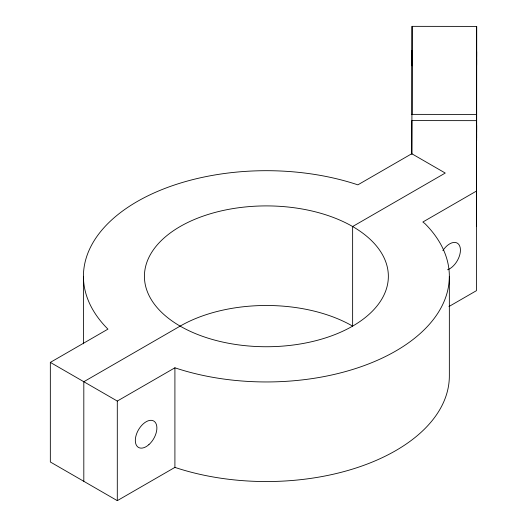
<?xml version="1.0" encoding="UTF-8"?>
<svg xmlns="http://www.w3.org/2000/svg" width="527" height="527" viewBox="0 0 527 527"><rect width="100%" height="100%" fill="white"/><g stroke="black" fill="none" stroke-linecap="round" stroke-linejoin="round"><path stroke-width="0.79" d="M412.022 58.925L412.028 65.816L412.028 65.381M412.042 57.529L412.035 50.638L412.035 64.452M476.566 127.725L476.553 134.023L476.553 130.834M476.553 125.143L476.566 118.845L476.454 226.465M476.645 59.571L476.639 64.505M476.625 56.988L476.639 52.054M476.625 133.667L476.632 140.564L476.639 139.194M476.645 132.27L476.639 125.38L476.632 129.78M449.347 276.319L449.347 375.909A182.955 105.631 0 0 1 174.911 467.39L117.297 500.65L50.335 461.988L50.335 362.398L107.943 329.138A182.955 105.631 0 0 1 137.02 201.63A182.955 105.631 0 0 1 357.866 184.845L411.771 153.726L411.851 120.597L476.454 120.65M411.851 154.345L412.061 26.35L476.665 26.403L476.665 138.443M448.945 306.536L476.454 290.66L476.665 26.403M476.639 51.126C476.671 53.214 476.599 63.345 476.632 65.427M476.454 191.07L422.852 222.019L424.834 223.507A182.955 105.631 0 0 1 395.757 351.015A182.955 105.631 0 0 1 174.911 367.8L117.297 401.06L50.335 362.398M411.851 114.372L476.454 114.425M411.771 153.726L445.256 173.054L352.635 226.531L352.635 326.114A121.968 70.42 0 0 0 180.142 326.114L83.813 381.732L83.813 481.316M412.061 26.35L412.061 114.669M174.911 367.8L174.911 467.39M117.297 401.06L117.297 500.65M83.431 276.319L83.431 343.815M442.864 250.582A15.243 8.801 -60 0 1 460.117 247.308A15.243 8.801 -60 0 1 447.548 269.765M180.142 326.114A121.968 70.42 0 0 0 384.203 294.547A121.968 70.42 0 0 0 234.818 208.303A121.968 70.42 0 0 0 180.142 326.114M148.897 444.636A15.243 8.801 -60 0 0 153.726 421.02A15.243 8.801 -60 0 0 135.689 437.015A15.243 8.801 -60 0 0 148.897 444.636"/></g></svg>
